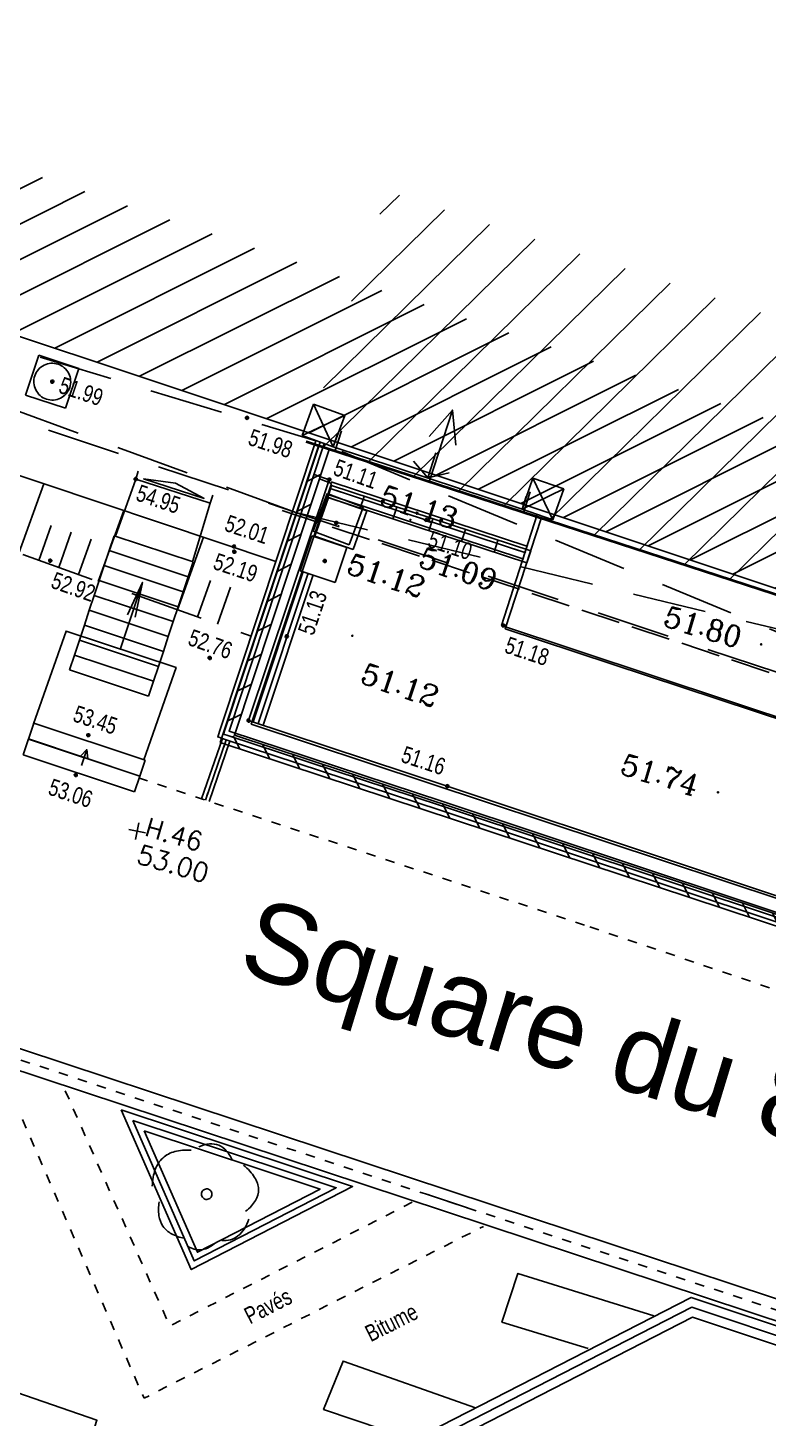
# Model space of a CAD drawing. Extents: x 661856 to 662117, y 6866905 to 6867165.
# Drawn here: x 662008.04 to 662022.1, y 6866940.68 to 6866967.09 of the extents above; entities that cross this region are included whole.
import ezdxf
from ezdxf.enums import TextEntityAlignment as Align

# ---------------------------------------------------------------- set-up
doc = ezdxf.new("R2010")
doc.units = 0
for name, pattern in [('CONTINU', [0]), ('DISCONTIN', [0.75, 0.5, -0.25]), ('JSI_TCO', [1, 0.5, 0.5]), ('JSI_TIC', [0.2, 0.08, 0.01, -0.1, 0.01]), ('JSI_TIL', [1.2, 0.6, 0.1, -0.4, 0.1]), ('JSI_TIL2', [1.2, 0.6, 0.1, -0.4, 0.1]), ('PARALLEL', [0]), ('USTATION2', [1, 0.75, -0.25])]:
    doc.linetypes.add(name, pattern=pattern)
doc.layers.get('0').update_dxf_attribs({"linetype": 'CONTINUOUS'})
for name, color, linetype in [('ACCES', 7, 'CONTINU'), ('ALTI', 140, 'CONTINUOUS'), ('BATI', 6, 'CONTINUOUS'), ('BATI_LEGER', 7, 'CONTINU'), ('BATI_PUBLIC', 7, 'CONTINU'), ('BORDURE', 7, 'CONTINU'), ('COTE_ALTI', 8, 'CONTINU'), ('COTE_DE_SEUIL', 8, 'CONTINU'), ('GENIE_CIVIL', 7, 'CONTINUOUS'), ('HACHURE', 7, 'CONTINUOUS'), ('LIMITE', 7, 'CONTINUOUS'), ('MUR', 7, 'CONTINU'), ('NUMEROS', 1, 'CONTINUOUS'), ('OBJASS', 22, 'CONTINUOUS'), ('OBJDIVERS', 104, 'CONTINUOUS'), ('OBJET_ASSAINIS', 5, 'CONTINU'), ('OUVRAGE_ART_DA', 7, 'CONTINU'), ('POINTS-POLYGO', 7, 'CONTINUOUS'), ('POLYGO', 240, 'CONTINUOUS'), ('TEXTE', 7, 'CONTINUOUS'), ('VEGETATION', 3, 'CONTINUOUS'), ('VOIRIE', 7, 'CONTINUOUS'), ('Z', 4, 'CONTINUOUS')]:
    doc.layers.add(name, color=color, linetype=linetype)
doc.styles.add('36-2', font='romans.shx', dxfattribs={"height": 0.36})
doc.styles.add('COMPLEX', font='COMPLEX')
doc.styles.add('ROMANS', font='romans.shx', dxfattribs={"width": 0.95, "oblique": 13.5, "height": 5})
doc.styles.get("Standard").update_dxf_attribs({"font": 'ARIALUNI.ttf', "height": 2})
doc.linetypes.add('JSI_MUA', pattern='A,0.0001,[130,jsi_form.shx,S=0.5,R=0,X=-0.125,Y=0],-0.75', length=0.7501)
doc.linetypes.add('JSI_MUD', pattern='A,0.0001,[130,jsi_form.shx,S=0.5,R=0,X=0.875,Y=0],-0.75', length=0.7501)
doc.linetypes.add('JSI_MUG', pattern='A,0.0001,[130,jsi_form.shx,S=0.5,R=0,X=-0.125,Y=0],-0.75', length=0.7501)
doc.linetypes.add('JSI_MUR', pattern='A,1e-06,-0.5,[130,jsi_form.shx,S=0.7,R=315,X=0.05,Y=0],-0.5', length=1.000001)

# ---------------------------------------------------------------- blocks, each defined once
blk = doc.blocks.new('*X94')
at = {"layer": 'BATI_PUBLIC', "color": 7, "linetype": 'CONTINU'}
for p, q in [((610654.173, 133468.915), (610654.54, 133469.282)), ((610653.651, 133467.261), (610655.4, 133469.01)), ((610653.129, 133465.607), (610656.26, 133468.739)), ((610653.135, 133464.482), (610657.12, 133468.467)), ((610653.994, 133464.211), (610657.979, 133468.195)), ((610654.854, 133463.939), (610658.839, 133467.924)), ((610655.714, 133463.667), (610659.699, 133467.652)), ((610656.574, 133463.396), (610660.558, 133467.38)), ((610657.434, 133463.124), (610661.418, 133467.109)), ((610658.293, 133462.853), (610662.278, 133466.837)), ((610659.153, 133462.581), (610663.138, 133466.565)), ((610660.013, 133462.309), (610663.997, 133466.294)), ((610660.873, 133462.038), (610664.857, 133466.022))]:
    blk.add_line(p, q, dxfattribs=at)
blk = doc.blocks.new('*X97')
at = {"layer": 'MUR', "color": 7, "linetype": 'CONTINU'}
for p, q in [((610653.099, 133463.967), (610652.83, 133463.83)), ((610652.915, 133463.396), (610652.645, 133463.259)), ((610652.73, 133462.825), (610652.461, 133462.688)), ((610652.546, 133462.254), (610652.277, 133462.117)), ((610652.362, 133461.683), (610652.093, 133461.546)), ((610652.178, 133461.112), (610651.908, 133460.975)), ((610651.993, 133460.541), (610651.724, 133460.404)), ((610651.809, 133459.97), (610651.54, 133459.833)), ((610651.625, 133459.399), (610651.356, 133459.262)), ((610651.472, 133458.985), (610651.598, 133458.739)), ((610652.031, 133458.825), (610652.169, 133458.556)), ((610652.603, 133458.642), (610652.741, 133458.373)), ((610653.174, 133458.459), (610653.312, 133458.19)), ((610653.745, 133458.275), (610653.883, 133458.006)), ((610654.317, 133458.092), (610654.455, 133457.823)), ((610654.888, 133457.909), (610655.026, 133457.64)), ((610655.459, 133457.726), (610655.597, 133457.457)), ((610656.031, 133457.542), (610656.169, 133457.273)), ((610656.602, 133457.359), (610656.74, 133457.09)), ((610657.173, 133457.176), (610657.311, 133456.907)), ((610657.745, 133456.993), (610657.883, 133456.724)), ((610658.316, 133456.809), (610658.454, 133456.54)), ((610658.887, 133456.626), (610659.025, 133456.357)), ((610659.459, 133456.443), (610659.597, 133456.174)), ((610660.03, 133456.26), (610660.168, 133455.991)), ((610660.601, 133456.076), (610660.739, 133455.808)), ((610661.173, 133455.893), (610661.311, 133455.624)), ((610661.744, 133455.71), (610661.882, 133455.441)), ((610662.315, 133455.527), (610662.453, 133455.258)), ((610662.887, 133455.343), (610663.025, 133455.075)), ((610663.458, 133455.16), (610663.596, 133454.891)), ((610664.029, 133454.977), (610664.167, 133454.708)), ((610664.601, 133454.794), (610664.739, 133454.525)), ((610665.172, 133454.61), (610665.31, 133454.342)), ((610665.743, 133454.427), (610665.881, 133454.158)), ((610666.315, 133454.244), (610666.453, 133453.975)), ((610666.886, 133454.061), (610667.024, 133453.792)), ((610667.457, 133453.877), (610667.595, 133453.609)), ((610668.029, 133453.694), (610668.167, 133453.425))]:
    blk.add_line(p, q, dxfattribs=at)
blk = doc.blocks.new('P20200')
for p, q in [((0, 0.497), (0, 0)), ((0.9987, 0.497), (0, 0.497)), ((0.1637, 0.0097), (0.1637, 0.497)), ((0.3274, 0.497), (0.3274, 0.0097)), ((0.4912, 0.497), (0.4912, 0.497)), ((0.4912, 0), (0.4912, 0.497)), ((0.6712, 0.497), (0.6712, 0.0097)), ((0.835, 0.0097), (0.835, 0.497)), ((0.9987, 0), (0.9987, 0.497)), ((0, 0), (0.9987, 0))]:
    blk.add_line(p, q)
blk = doc.blocks.new('P30500')
at = {"color": 0}
blk.add_circle((0, 0), 0.05, dxfattribs=at)
blk.add_attdef('COTE30500', text='', height=0.3).set_placement((-0.3, -0.15), align=Align.RIGHT)
blk = doc.blocks.new('P30300')
at = {"color": 0}
blk.add_circle((0, 0), 0.05, dxfattribs=at)
blk.add_attdef('COTE30300', (0.3, -0.6), '', height=0.3)
blk = doc.blocks.new('P30800')
at = {"color": 0}
blk.add_circle((0, 0), 0.05, dxfattribs=at)
blk.add_attdef('COTE30800', text='', height=0.3).set_placement((0, -0.6), align=Align.CENTER)
blk = doc.blocks.new('SU413')
at = {"color": 0, "linetype": 'CONTINUOUS'}
for points in [[(0.429, 1), (0.5, 1.75), (0.571, 1)], [(0.5, 0), (0.5, 1.75), (0.5, 0)], [(0, 0.5), (0, 0)], [(1, 0), (1, 0.5)]]:
    blk.add_lwpolyline(points, dxfattribs=at)
at = {"color": 0, "linetype": 'DISCONTIN'}
blk.add_lwpolyline([(0, 0), (1, 0)], dxfattribs=at)
blk = doc.blocks.new('P25000')
for p, q in [((0, 0.994), (0, 0)), ((0.999, 0.994), (0, 0.994)), ((0.999, 0), (0.999, 0.994)), ((0, 0), (0.999, 0))]:
    blk.add_line(p, q)
blk = doc.blocks.new('$B_200')
at = {"color": 0, "linetype": 'BYBLOCK', "flags": 128}
for points in [[(0, -0.5, -0.414214), (-0.5, 0, -0.414214), (0, 0.5)], [(0, -0.5, 0.414214), (0.5, 0, 0.414214), (0, 0.5)]]:
    blk.add_lwpolyline(points, format="xyb", dxfattribs=at)
blk = doc.blocks.new('$B_220')
at = {"color": 0, "linetype": 'BYBLOCK', "flags": 128}
for points in [[(0.297, 0.272, 0.039633), (0.273, 0.344, 0.053426), (0.241, 0.401, 0.147584), (0.154, 0.47, 0.071882), (0.099, 0.483, 0.058066), (0.036, 0.48, 0.043501), (-0.035, 0.463, 0.032041), (-0.113, 0.431)], [(-0.195, 0.351, 0.077685), (-0.303, 0.336, 0.115926), (-0.379, 0.292, 0.119307), (-0.426, 0.217, 0.082378), (-0.441, 0.113)], [(0.461, -0.046, 0.087593), (0.487, 0.033, 0.096392), (0.482, 0.113, 0.080457), (0.446, 0.192, 0.056881), (0.379, 0.272)], [(-0.441, 0.033, 0.03619), (-0.474, -0.044, 0.046233), (-0.492, -0.116, 0.121403), (-0.482, -0.245, 0.119181), (-0.41, -0.354, 0.044648), (-0.351, -0.401, 0.034835), (-0.277, -0.443)], [(0.379, -0.364, 0.076898), (0.431, -0.319, 0.090424), (0.461, -0.265, 0.083207), (0.472, -0.2, 0.062964), (0.461, -0.126)], [(-0.113, -0.443, 0.078382), (0.005, -0.498, 0.113914), (0.113, -0.503, 0.115194), (0.21, -0.458, 0.080222), (0.297, -0.364)]]:
    blk.add_lwpolyline(points, format="xyb", dxfattribs=at)
blk = doc.blocks.new('$Y_001')
at = {"color": 0, "linetype": 'BYBLOCK', "flags": 128}
for points in [[(-0.5, 0), (0.5, 0)], [(0, -0.5), (0, 0.5)]]:
    blk.add_lwpolyline(points, dxfattribs=at)
blk = doc.blocks.new('TCPOINT')
at = {"color": 0}
blk.add_point((0, 0), dxfattribs=at)
at = {"layer": 'NUMEROS', "style": '36-2'}
blk.add_attdef('MAT', (0.1, 0.1), '', height=0.36, dxfattribs=at)
at = {"layer": 'Z', "style": 'ROMANS'}
blk.add_attdef('ALT', text='', height=0.36, dxfattribs=at).set_placement((0.1, -0.1), align=Align.TOP_LEFT)
blk = doc.blocks.new('$B_001')
at = {"color": 0, "linetype": 'BYBLOCK', "flags": 128}
for points in [[(0, 0), (0, 1)], [(0, 1), (1, 1)], [(1, 0), (1, 1)], [(0, 0), (1, 0)]]:
    blk.add_lwpolyline(points, dxfattribs=at)
blk = doc.blocks.new('$B_020')
at = {"color": 0, "linetype": 'BYBLOCK', "flags": 128}
for points in [[(0, 0), (0, 1)], [(0, 1), (1, 1)], [(1, 0), (1, 1)], [(0, 0), (1, 0)]]:
    blk.add_lwpolyline(points, dxfattribs=at)
for points in [[(0.5, 0.0625, -0.4142136), (0.0625, 0.5, -0.4142136), (0.5, 0.9375)], [(0.5, 0.0625, 0.4142136), (0.9375, 0.5, 0.4142136), (0.5, 0.9375)]]:
    blk.add_lwpolyline(points, format="xyb", dxfattribs=at)
blk = doc.blocks.new('$B_030')
at = {"color": 0, "linetype": 'BYBLOCK', "flags": 128}
for points in [[(0, 0), (0, 1)], [(0, 1), (1, 1)], [(0, 1), (1, 0)], [(0, 0), (1, 1)], [(1, 0), (1, 1)], [(0, 0), (1, 0)]]:
    blk.add_lwpolyline(points, dxfattribs=at)
blk = doc.blocks.new('$B_028')
at = {"color": 0, "linetype": 'BYBLOCK', "flags": 128}
for points in [[(0, 0.5), (0, -0.5), (0.0938, -0.0625)], [(-0.5, -0.5), (-0.5, 0)], [(0.5, 0), (0.5, -0.5)], [(-0.0937, -0.0625), (0, -0.5)], [(-0.5, -0.5), (0.5, -0.5)]]:
    blk.add_lwpolyline(points, dxfattribs=at)
blk = doc.blocks.new('$B_027')
at = {"color": 0, "linetype": 'BYBLOCK', "flags": 128}
for points in [[(-0.5, -0.5), (0.5, -0.5), (0.5, -0.188)], [(-0.5, -0.5), (-0.5, -0.188)]]:
    blk.add_lwpolyline(points, dxfattribs=at)
blk.add_lwpolyline([(-0.406, -0.406), (0.406, -0.406), (0, -0.188)], close=True, dxfattribs=at)
blk = doc.blocks.new('$B_216')
at = {"color": 0, "linetype": 'BYBLOCK', "flags": 128}
for points in [[(-0.5, 0), (0, 0.5)], [(0, -0.5), (0, 0.5), (0.5, 0)]]:
    blk.add_lwpolyline(points, dxfattribs=at)
blk = doc.blocks.new('$B_210')
at = {"linetype": 'CONTINUOUS'}
blk.add_hatch(color=0, dxfattribs=at).paths.add_polyline_path([(0, -0.5, -1), (0, 0.5, -1)])
at = {"color": 0, "linetype": 'BYBLOCK', "flags": 128}
blk.add_lwpolyline([(0, -0.5, -1), (0, 0.5, -1)], format="xyb", close=True, dxfattribs=at)

msp = doc.modelspace()

# ---------------------------------------------------------------- hatches: boundary and pattern name
at = {"layer": 'HACHURE'}
h = msp.add_hatch(dxfattribs=at)
h.set_pattern_fill('_USER', color=256, scale=0.6, angle=26.5676, style=0, pattern_type=0)
h.set_pattern_definition([(26.56761368, (50261.49716, 6738626.0907), (-0.2683521585, 0.5366443133), [])])
edge = h.paths.add_edge_path()
edge.add_line((661932.568, 6866987.86), (661945.677, 6866983.487))
edge.add_line((661945.677, 6866983.487), (661946.665, 6866986.457))
edge.add_line((661946.665, 6866986.457), (661963.755, 6866980.758))
edge.add_line((661963.755, 6866980.758), (661963.244, 6866979.245))
edge.add_line((661963.244, 6866979.245), (661980.522, 6866973.462))
edge.add_line((661980.522, 6866973.462), (662010.428, 6866963.543))
edge.add_line((662010.428, 6866963.543), (662028.856, 6866957.401))
edge.add_line((662028.856, 6866957.401), (662030.123, 6866961.207))
edge.add_line((662030.123, 6866961.207), (662033.604, 6866971.712))
edge.add_line((661931.619, 6866985.015), (661947.576, 6866979.691))
edge.add_line((661947.576, 6866979.691), (661948.564, 6866982.662))
edge.add_line((661948.564, 6866982.662), (661959.95, 6866978.865))
edge.add_line((661959.95, 6866978.865), (661958.946, 6866975.891))
edge.add_line((661958.946, 6866975.891), (661961.96, 6866974.898))
edge.add_line((661961.96, 6866974.898), (661962.447, 6866976.348))
edge.add_line((661962.447, 6866976.348), (661979.574, 6866970.616))
edge.add_line((661979.574, 6866970.616), (662009.482, 6866960.696))
edge.add_line((662009.482, 6866960.696), (662030.755, 6866953.606))
edge.add_line((662030.755, 6866953.606), (662032.97, 6866960.261))
edge.add_line((662032.97, 6866960.261), (662036.452, 6866970.768))
edge.add_line((662036.452, 6866970.768), (662033.597, 6866971.692))
edge.add_line((661931.619, 6866985.015), (661932.568, 6866987.86))

# ---------------------------------------------------------------- linework, layer by layer
at = {"layer": 'BATI', "elevation": 57.333, "flags": 128}
msp.add_lwpolyline([(661931.619, 6866985.015), (661947.576, 6866979.691), (661948.564, 6866982.662), (661959.95, 6866978.865), (661958.946, 6866975.891), (661961.96, 6866974.898), (661962.447, 6866976.348), (661979.574, 6866970.616), (662009.482, 6866960.696), (662030.755, 6866953.606), (662032.97, 6866960.261), (662036.452, 6866970.768)], dxfattribs=at)
at = {"layer": 'BATI', "linetype": 'JSI_TIL2', "ltscale": 2, "elevation": 57.333, "flags": 128}
for points in [[(662013.13, 6866957.884), (661962.447, 6866976.348)], [(662034.1, 6866973.209), (662038.203, 6866971.781), (662031.551, 6866951.764), (662013.13, 6866957.884), (661978.876, 6866969.27), (661961.96, 6866974.898)], [(661961.96, 6866974.898), (662013.508, 6866959.245)], [(662031.551, 6866951.764), (662013.508, 6866959.245)], [(662013.13, 6866957.884), (662030.748, 6866953.62)]]:
    msp.add_lwpolyline(points, dxfattribs=at)
at = {"layer": 'BATI_LEGER', "color": 7, "linetype": 'USTATION2'}
msp.add_lwpolyline([(662038.284, 6866971.734), (662031.609, 6866951.693), (662012.863, 6866957.923)], dxfattribs=at)
at = {"layer": 'BATI_PUBLIC', "color": 7, "linetype": 'CONTINU', "const_width": 0.05}
msp.add_lwpolyline([(661957.151, 6867019.15), (661965.107, 6867042.65), (661969.045, 6867041.317), (661969.767, 6867043.45), (661972.676, 6867042.485), (661973.234, 6867044.186), (661977.083, 6867042.946), (661976.554, 6867041.277), (661979.416, 6867040.259), (661978.731, 6867038.169), (661982.647, 6867036.833), (661974.066, 6867011.068), (661975.832, 6867010.48), (661974.571, 6867006.668), (661972.797, 6867007.259), (661971.887, 6867004.525), (661973.497, 6867001.543), (661972.323, 6866998.095), (661969.418, 6866996.699), (661968.353, 6866993.476), (662036.575, 6866970.737), (662030.798, 6866953.544), (662013.322, 6866959.229)], dxfattribs=at)
at = {"layer": 'BORDURE', "linetype": 'JSI_MUG', "ltscale": 0.4}
msp.add_line((662016.013, 6866944.802, 109.997), (662015.633, 6866944.928, 110.001), dxfattribs=at)
at = {"layer": 'BORDURE', "linetype": 'JSI_MUD', "ltscale": 0.4}
msp.add_line((662016.392, 6866944.677, 109.994), (662016.013, 6866944.802, 109.997), dxfattribs=at)
at = {"layer": 'BORDURE', "linetype": 'JSI_TCO', "ltscale": 2, "elevation": 57.333, "flags": 128}
msp.add_lwpolyline([(662017.711, 6866957.847), (662017.037, 6866955.736), (662030.011, 6866951.431), (662031.275, 6866951.01, 0.397303), (662032.535, 6866951.6), (662037.702, 6866970.364), (662038.792, 6866974.671)], format="xyb", dxfattribs=at)
at = {"layer": 'BORDURE', "color": 7, "linetype": 'CONTINUOUS'}
for points in [[(662017.791, 6866957.771), (662017.107, 6866955.674), (662031.294, 6866950.987), (662032.101, 6866950.989), (662032.604, 6866951.62), (662037.76, 6866970.353), (662038.987, 6866974.666)], [(662028.944, 6866947.832), (662029.095, 6866948.291), (662012.281, 6866953.863), (662013.804, 6866958.432), (662013.58, 6866958.525)]]:
    msp.add_lwpolyline(points, dxfattribs=at)
at = {"layer": 'BORDURE', "linetype": 'JSI_TCO', "ltscale": 2, "elevation": 57.333, "flags": 128}
for points in [[(661981.165, 6866967.468), (661987.12, 6866965.514), (662001.712, 6866960.649), (662012.751, 6866956.953)], [(662029.019, 6866948.358), (662016.006, 6866952.687), (662012.23, 6866953.931), (662013.764, 6866958.506), (662013.48, 6866958.606)], [(662016.075, 6866944.992), (662003.851, 6866949.035), (661984.1, 6866955.611), (661975.474, 6866958.461)], [(662015.95, 6866944.612), (662003.725, 6866948.656), (661983.974, 6866955.231), (661975.349, 6866958.082)], [(662025.997, 6866941.712), (662016.075, 6866944.992)], [(662025.871, 6866941.333), (662015.95, 6866944.612)]]:
    msp.add_lwpolyline(points, dxfattribs=at)
at = {"layer": 'BORDURE', "linetype": 'JSI_TIC', "ltscale": 2, "elevation": 57.333, "flags": 128}
for points in [[(662016.013, 6866944.802), (662003.788, 6866948.846), (661984.037, 6866955.421), (661975.412, 6866958.272)], [(662025.934, 6866941.523), (662016.013, 6866944.802)]]:
    msp.add_lwpolyline(points, dxfattribs=at)
at = {"layer": 'GENIE_CIVIL', "linetype": 'JSI_TCO', "ltscale": 2, "elevation": 57.333, "flags": 128}
for points in [[(662009.705, 6866957.435), (662010.088, 6866958.518)], [(662011.168, 6866956.946), (662011.504, 6866958.062)], [(662010.244, 6866953.185), (662010.855, 6866954.938), (662008.764, 6866955.63), (662008.148, 6866953.867)], [(662019.932, 6866942.624), (662017.347, 6866943.432), (662017.043, 6866942.508), (662018.683, 6866942.005)], [(662016.541, 6866940.878), (662014.027, 6866941.767), (662013.656, 6866940.85), (662015.366, 6866940.273)], [(662007.301, 6866940.359), (662009.045, 6866939.689), (662009.351, 6866940.642), (662006.797, 6866941.525)]]:
    msp.add_lwpolyline(points, dxfattribs=at)
at = {"layer": 'LIMITE', "linetype": 'JSI_MUD', "ltscale": 0.17}
msp.add_line((662013.535, 6866959.057, 108.468), (662013.588, 6866959.218, 108.464), dxfattribs=at)
at = {"layer": 'LIMITE', "linetype": 'JSI_MUR', "ltscale": 0.17, "elevation": 57.333, "flags": 128}
msp.add_lwpolyline([(662028.891, 6866947.993), (662015.895, 6866952.312), (662011.834, 6866953.648), (662011.753, 6866953.675), (662011.779, 6866953.756), (662013.588, 6866959.218)], dxfattribs=at)
at = {"layer": 'LIMITE', "linetype": 'JSI_TCO', "ltscale": 2, "elevation": 57.333, "flags": 128}
for points in [[(662028.918, 6866948.074), (662015.922, 6866952.393), (662011.86, 6866953.729), (662013.669, 6866959.191)], [(662011.34, 6866952.442), (662011.736, 6866953.591)], [(662011.482, 6866952.393), (662011.878, 6866953.542)]]:
    msp.add_lwpolyline(points, dxfattribs=at)
at = {"layer": 'LIMITE', "linetype": 'JSI_MUR', "ltscale": 0.15, "elevation": 57.333, "flags": 128}
msp.add_lwpolyline([(662011.411, 6866952.417), (662011.807, 6866953.566)], dxfattribs=at)
at = {"layer": 'LIMITE', "linetype": 'JSI_MUD', "ltscale": 0.15, "elevation": 57.333, "flags": 128}
msp.add_lwpolyline([(662011.758, 6866953.425), (662011.807, 6866953.566)], dxfattribs=at)
at = {"layer": 'LIMITE', "linetype": 'JSI_MUG', "ltscale": 0.15, "elevation": 57.333, "flags": 128}
msp.add_lwpolyline([(662011.411, 6866952.417), (662011.46, 6866952.559)], dxfattribs=at)
at = {"layer": 'LIMITE', "linetype": 'JSI_TCO', "ltscale": 2, "elevation": 57.333, "flags": 128}
for points in [[(662009.813, 6866946.536), (662011.141, 6866943.504), (662014.206, 6866945.082)], [(662010.137, 6866937.595), (662030.42, 6866930.81), (662025.173, 6866941.466), (662020.637, 6866942.977)]]:
    msp.add_lwpolyline(points, close=True, dxfattribs=at)
at = {"layer": 'LIMITE', "linetype": 'JSI_MUR', "ltscale": 0.24, "elevation": 57.333, "flags": 128}
msp.add_lwpolyline([(662010.031, 6866946.337), (662011.2, 6866943.669), (662013.897, 6866945.058)], close=True, dxfattribs=at)
at = {"layer": 'LIMITE', "linetype": 'JSI_MUR', "ltscale": 0.35, "elevation": 57.333, "flags": 128}
msp.add_lwpolyline([(662010.587, 6866937.629), (662030.077, 6866931.109), (662025.048, 6866941.323), (662020.651, 6866942.788)], close=True, dxfattribs=at)
at = {"layer": 'LIMITE', "linetype": 'JSI_TCO', "ltscale": 2}
for points in [[(662028.864, 6866947.912, 110.166), (662015.868, 6866952.231, 108.59), (662011.807, 6866953.568, 108.593), (662011.645, 6866953.621, 108.593), (662011.699, 6866953.783, 108.593), (662013.508, 6866959.245, 108.464)], [(662010.249, 6866946.139, 110.097), (662011.259, 6866943.834, 110.114), (662013.588, 6866945.034, 110.067), (662010.249, 6866946.139, 110.097)], [(662011.037, 6866937.663, 110.124), (662029.735, 6866931.408, 109.961), (662024.924, 6866941.18, 109.965), (662020.666, 6866942.599, 109.981), (662011.037, 6866937.663, 110.124)]]:
    msp.add_polyline3d(points, dxfattribs=at)
at = {"layer": 'MUR', "color": 7, "linetype": 'PARALLEL'}
for points in [[(662028.938, 6866947.822), (662011.693, 6866953.516), (662013.562, 6866959.144)], [(662013.764, 6866959.076), (662011.963, 6866953.652), (662029.005, 6866948.025)]]:
    msp.add_lwpolyline(points, dxfattribs=at)
at = {"layer": 'MUR', "color": 7, "linetype": 'CONTINUOUS'}
msp.add_lwpolyline([(662013.562, 6866959.144), (662013.764, 6866959.076)], dxfattribs=at)
at = {"layer": 'OBJASS', "linetype": 'JSI_MUG', "ltscale": 0.25}
msp.add_line((662013.759, 6866958.347, 108.431), (662013.996, 6866958.269, 108.431), dxfattribs=at)
at = {"layer": 'OBJASS', "linetype": 'JSI_TCO', "ltscale": 2}
for p, q in [((662013.798, 6866958.466, 108.431), (662017.539, 6866957.235, 108.425)), ((662012.319, 6866953.906, 108.477), (662013.26, 6866956.741, 108.457))]:
    msp.add_line(p, q, dxfattribs=at)
at = {"layer": 'OBJASS', "linetype": 'JSI_MUD', "ltscale": 0.25}
msp.add_line((662017.262, 6866957.194, 108.426), (662017.5, 6866957.116, 108.425), dxfattribs=at)
at = {"layer": 'OBJASS', "linetype": 'JSI_MUD', "ltscale": 0.2}
msp.add_line((662013.291, 6866956.519, 108.459), (662013.354, 6866956.709, 108.457), dxfattribs=at)
at = {"layer": 'OBJASS', "linetype": 'JSI_MUG', "ltscale": 0.2}
msp.add_line((662012.414, 6866953.874, 108.477), (662012.477, 6866954.064, 108.476), dxfattribs=at)
at = {"layer": 'OBJASS', "linetype": 'JSI_TCO', "ltscale": 2, "elevation": 57.333, "flags": 128}
for points in [[(662013.719, 6866958.228), (662017.461, 6866956.997)], [(662012.509, 6866953.843), (662013.449, 6866956.678)]]:
    msp.add_lwpolyline(points, dxfattribs=at)
at = {"layer": 'OBJASS', "linetype": 'JSI_MUA', "ltscale": 0.25, "elevation": 57.333, "flags": 128}
msp.add_lwpolyline([(662013.759, 6866958.347), (662017.5, 6866957.116)], dxfattribs=at)
at = {"layer": 'OBJASS', "linetype": 'JSI_MUA', "ltscale": 0.2, "elevation": 57.333, "flags": 128}
msp.add_lwpolyline([(662012.414, 6866953.874), (662013.354, 6866956.709)], dxfattribs=at)
at = {"layer": 'VEGETATION', "linetype": 'JSI_TIL', "ltscale": 2, "elevation": 57.333, "flags": 128}
msp.add_lwpolyline([(661980.797, 6866966.089), (661994.065, 6866961.864), (662007.805, 6866957.132), (662012.279, 6866955.535)], dxfattribs=at)
at = {"layer": 'VEGETATION', "color": 3, "linetype": 'JSI_TCO', "ltscale": 2, "elevation": 57.333, "flags": 128}
for points in [[(662007.87, 6866957.109), (662008.341, 6866958.429)], [(662009.377, 6866956.571), (662009.859, 6866957.921)], [(662008.247, 6866956.974), (662008.484, 6866957.638)], [(662008.624, 6866956.84), (662008.862, 6866957.507)], [(662009, 6866956.705), (662009.24, 6866957.377)], [(662010.884, 6866956.033), (662011.376, 6866957.413)], [(662011.261, 6866955.899), (662011.508, 6866956.592)], [(662011.638, 6866955.764), (662011.886, 6866956.462)]]:
    msp.add_lwpolyline(points, dxfattribs=at)
at = {"layer": 'VOIRIE', "linetype": 'JSI_TIC', "ltscale": 2, "elevation": 57.333, "flags": 128}
for points in [[(662010.139, 6866952.841), (662018.716, 6866950.012)], [(662018.716, 6866950.012), (662029.83, 6866946.25)], [(662007.48, 6866947.398), (662010.246, 6866941.062), (662016.695, 6866944.326)], [(662015.338, 6866944.782), (662010.734, 6866942.433), (662008.703, 6866947.001)]]:
    msp.add_lwpolyline(points, dxfattribs=at)

# ---------------------------------------------------------------- block references
at = {"layer": 'ACCES', "color": 7, "linetype": 'CONTINU', "xscale": 3.771273999974902, "yscale": 0.8204569997373388, "rotation": 342.0753627127853}
msp.add_blockref('SU413', (662013.867, 6866959.043), dxfattribs=at)
at = {"layer": 'ALTI', "linetype": 'CONTINUOUS'}
for p, xscale, yscale, rotation in [((662008.501, 6866960.367, 57.333), 0.0600000001159625, 0.0600000001159625, 341.585011930108), ((662012.201, 6866959.681, 57.333), 0.060000000179423, 0.060000000179423, 341.5676129944874), ((662010.088, 6866958.518, 57.333), 0.0600000000439502, 0.0600000000439502, 70.47969602951413), ((662013.764, 6866958.506, 57.333), 0.0599999999202095, 0.0599999999202095, 160.4995698983763), ((662013.899, 6866957.687, 57.333), 0.0600000001268588, 0.0600000001268588, 341.6212927686287), ((662015.61, 6866957.743, 57.333), 0.0599999999052124, 0.0599999999052124, 341.7860427092557), ((662011.952, 6866957.237, 57.333), 0.0600000000229884, 0.0600000000229884, 341.4865079812818), ((662011.961, 6866957.138, 57.333), 0.0600000000229884, 0.0600000000229884, 341.4865079812818), ((662008.465, 6866956.967, 57.333), 0.0600000000945623, 0.0600000000945623, 340.3627056396207), ((662013.678, 6866956.964, 57.333), 0.0600000004517038, 0.0600000004517038, 71.64268242732902), ((662017.072, 6866955.736, 57.333), 0.0600000000518332, 0.0600000000518332, 341.6437425493979), ((662012.958, 6866955.53, 57.333), 0.0600000004517038, 0.0600000004517038, 71.64268242732902), ((662011.492, 6866955.121, 57.333), 0.0600000000945623, 0.0600000000945623, 340.3627056396207), ((662012.23, 6866953.931, 57.333), 0.0599999996873169, 0.0599999996873169, 71.46141329617146), ((662009.187, 6866953.653, 57.333), 0.0599999997222588, 0.0599999997222588, 250.7172257229516), ((662008.948, 6866952.896, 57.333), 0.0599999998999227, 0.0599999998999227, 341.6187211421187), ((662016.006, 6866952.687, 57.333), 0.0599999999780287, 0.0599999999780287, 161.7635317647054)]:
    msp.add_blockref('$B_210', p, dxfattribs=dict(at, xscale=xscale, yscale=yscale, rotation=rotation))
at = {"layer": 'BATI', "linetype": 'CONTINUOUS'}
for name, p, xscale, yscale, rotation in [('$B_001', (662009.582, 6866957.158, 57.333), 1.580926187584436, 0.2985000003919577, 341.6306994375333), ('$B_001', (662009.488, 6866956.875, 57.333), 1.580926187584436, 0.2985000003919577, 341.6306994375333), ('$B_001', (662009.394, 6866956.592, 57.333), 1.580926187584436, 0.2985000003919577, 341.6306994375333), ('$B_001', (662009.3, 6866956.309, 57.333), 1.580926187584436, 0.2985000003919577, 341.6306994375333), ('$B_216', (662010.003, 6866955.918, 57.333), 0.1499999999704256, 1.343199999619885, 341.6306997516148), ('$B_001', (662009.206, 6866956.025, 57.333), 1.580926187473952, 0.2985000003919577, 341.6306994362037), ('$B_001', (662009.112, 6866955.742, 57.333), 1.580926187473952, 0.2985000003919577, 341.6306994362037), ('$B_001', (662009.018, 6866955.459, 57.333), 1.580926187584436, 0.2985000003919577, 341.6306994375333), ('$B_001', (662008.924, 6866955.175, 57.333), 1.580926187584436, 0.2985000003919577, 341.6306994375333), ('$B_001', (662008.83, 6866954.892, 57.333), 1.580926187584436, 0.2985000003919577, 341.6306994375333), ('$B_001', (662008.05, 6866953.581, 57.333), 2.230197345643445, 0.315600000307981, 341.6153446362612), ('$B_001', (662007.95, 6866953.282, 57.333), 2.230197345643445, 0.315600000307981, 341.6153446362612), ('$B_216', (662009.108, 6866953.23, 57.333), 0.1499999999400991, 0.315600000307981, 341.6153449118787)]:
    msp.add_blockref(name, p, dxfattribs=dict(at, xscale=xscale, yscale=yscale, rotation=rotation))
at = {"layer": 'BATI_PUBLIC', "color": 7, "linetype": 'CONTINU', "rotation": 359.5109627095217}
msp.add_blockref('*X94', (50243.611, 6738711.553), dxfattribs=at)
at = {"layer": 'COTE_ALTI', "color": 8}
ref = msp.add_blockref('P30300', (662015.305, 6866957.745, 51.09), dxfattribs=dict(at, xscale=0.1999999999630791, yscale=0.1999999999630791, rotation=341.5109655832211))
ref.add_attrib('COTE30300', '51.09', (662015.431, 6866956.86, 51.09), dxfattribs={"color": 8, "height": 0.4, "rotation": 341.511, "style": 'COMPLEX'})
ref = msp.add_blockref('P30300', (662013.941, 6866957.621, 51.115), dxfattribs=dict(at, xscale=0.1999999999630791, yscale=0.1999999999630791, rotation=341.5109655832211))
ref.add_attrib('COTE30300', '51.12', (662014.067, 6866956.736, 51.115), dxfattribs={"color": 8, "height": 0.4, "rotation": 341.511, "style": 'COMPLEX'})
ref = msp.add_blockref('P30500', (662021.968, 6866955.379, 51.804), dxfattribs=dict(at, xscale=0.2000000000932818, yscale=0.2000000000932818, rotation=343.3109654157499))
ref.add_attrib('COTE30500', '51.80', dxfattribs={"color": 8, "height": 0.4, "rotation": 343.311, "style": 'COMPLEX'}).set_placement((662021.528, 6866955.302, 51.804), align=Align.RIGHT)
ref = msp.add_blockref('P30300', (662014.202, 6866955.541, 51.121), dxfattribs=dict(at, xscale=0.1999999999630791, yscale=0.1999999999630791, rotation=341.5109655832211))
ref.add_attrib('COTE30300', '51.12', (662014.328, 6866954.655, 51.121), dxfattribs={"color": 8, "height": 0.4, "rotation": 341.511, "style": 'COMPLEX'})
ref = msp.add_blockref('P30500', (662021.149, 6866952.569, 51.742), dxfattribs=dict(at, xscale=0.2000000000932818, yscale=0.2000000000932818, rotation=343.3109654157499))
ref.add_attrib('COTE30500', '51.74', dxfattribs={"color": 8, "height": 0.4, "rotation": 343.311, "style": 'COMPLEX'}).set_placement((662020.709, 6866952.493, 51.742), align=Align.RIGHT)
at = {"layer": 'COTE_DE_SEUIL', "color": 8}
ref = msp.add_blockref('P30800', (662015.661, 6866958.555, 51.13), dxfattribs=dict(at, xscale=0.1999999999630791, yscale=0.1999999999630791, rotation=341.5109655832211))
ref.add_attrib('COTE30800', '51.13', dxfattribs={"color": 8, "height": 0.4, "rotation": 341.511, "style": 'COMPLEX'}).set_placement((662015.407, 6866957.797, 51.13), align=Align.CENTER)
at = {"layer": 'LIMITE', "linetype": 'CONTINUOUS'}
for name, p, xscale, yscale, rotation in [('$B_030', (662013.25, 6866959.347, 57.333), 0.6292048393464659, 0.6291999996513022, 339.9061808786625), ('$B_028', (662015.712, 6866958.776, 57.333), 3.775722390617253, 0.5000000000742785, 341.7400109722802), ('$B_027', (662010.873, 6866958.527, 57.333), 1.48715745646247, 0.5000000000742785, 342.1440252689507), ('$B_030', (662017.427, 6866957.947, 57.333), 0.6209510770420673, 0.6210000002579531, 340.8272428792662)]:
    msp.add_blockref(name, p, dxfattribs=dict(at, xscale=xscale, yscale=yscale, rotation=rotation))
at = {"layer": 'MUR', "color": 7, "linetype": 'CONTINU', "rotation": 359.5109627095217}
msp.add_blockref('*X97', (50243.611, 6738711.553), dxfattribs=at)
at = {"layer": 'OBJASS', "linetype": 'CONTINUOUS', "xscale": 0.7999605615182687, "yscale": 0.7999999995604627, "rotation": 341.5868359626661}
msp.add_blockref('$B_020', (662007.996, 6866960.114, 57.333), dxfattribs=at)
at = {"layer": 'OBJDIVERS', "linetype": 'CONTINUOUS'}
for p, xscale, yscale, rotation in [((662014.142, 6866957.269, 57.333), 0.765564432051787, 0.7312000004453417, 69.49813289085941), ((662013.877, 6866956.554, 57.333), 0.7000031789355714, 0.6999999997310831, 71.64051942665483)]:
    msp.add_blockref('$B_001', p, dxfattribs=dict(at, xscale=xscale, yscale=yscale, rotation=rotation))
at = {"layer": 'OBJET_ASSAINIS', "color": 5, "linetype": 'CONTINU', "xscale": 3.983880000090455, "yscale": 0.4859027000581824, "rotation": 161.8446627062231}
msp.add_blockref('P20200', (662017.59, 6866957.155), dxfattribs=at)
at = {"layer": 'OUVRAGE_ART_DA', "color": 7, "linetype": 'CONTINU', "xscale": 0.7763537000023694, "yscale": 0.7763537000023694, "rotation": 70.72599271091894}
msp.add_blockref('P25000', (662014.22, 6866957.18), dxfattribs=at)
at = {"layer": 'POINTS-POLYGO'}
ref = msp.add_blockref('TCPOINT', (662010.114, 6866951.832, 57.333), dxfattribs=dict(at, rotation=359.518964722964))
ref.add_attrib('MAT', 'H.46', (662010.231, 6866951.75, 57.333), dxfattribs={"layer": 'NUMEROS', "height": 0.36, "rotation": 343.8614, "style": '36-2'})
ref.add_attrib('ALT', '53.00', dxfattribs={"layer": 'Z', "height": 0.36, "rotation": 343.8614, "style": 'ROMANS'}).set_placement((662010.181, 6866951.577, 57.333), align=Align.TOP_LEFT)
at = {"layer": 'POLYGO', "linetype": 'CONTINUOUS', "xscale": 0.3200000000209822, "yscale": 0.3200000000209822, "zscale": 0.3200000000209822, "rotation": 348.0799646896258}
msp.add_blockref('$Y_001', (662010.114, 6866951.832, 110.334), dxfattribs=at)
at = {"layer": 'VEGETATION', "linetype": 'CONTINUOUS'}
for name, xscale, yscale, rotation in [('$B_220', 2.000000000305611, 2.000000000305611, 293.669517919281), ('$B_200', 0.2000000001439004, 0.2000000001439004, 293.6695179268968)]:
    msp.add_blockref(name, (662011.436, 6866944.937, 57.333), dxfattribs=dict(at, xscale=xscale, yscale=yscale, rotation=rotation))

# ---------------------------------------------------------------- texts
msp.add_text('Square du 8 Mai 1945', height=1.5, rotation=343.051).set_placement((662011.983, 6866949.168, 57.333))
at = {"layer": 'ALTI', "linetype": 'CONTINUOUS', "width": 0.75}
msp.add_text('51.99', height=0.32, rotation=341.585, dxfattribs=at).set_placement((662008.653, 6866960.316, 57.333), align=Align.MIDDLE_LEFT)
for s, rotation, p in [('51.98', 341.5676, (662012.302, 6866959.479, 57.333)), ('54.95', 341.6187, (662010.171, 6866958.422, 57.333)), ('51.10', 341.786, (662015.712, 6866957.541, 57.333)), ('52.19', 341.4865, (662011.638, 6866957.121, 57.333)), ('52.92', 340.3627, (662008.562, 6866956.763, 57.333)), ('51.13', 71.6427, (662013.16, 6866955.632, 57.333)), ('52.76', 340.3627, (662011.165, 6866955.676, 57.333)), ('51.18', 341.6437, (662017.174, 6866955.533, 57.333)), ('53.06', 341.6187, (662008.504, 6866952.837, 57.333))]:
    msp.add_text(s, height=0.32, rotation=rotation, dxfattribs=at).set_placement(p, align=Align.TOP_LEFT)
msp.add_text('51.11', height=0.32, rotation=340.4996, dxfattribs=at).set_placement((662014.663, 6866958.474, 57.333), align=Align.MIDDLE_RIGHT)
msp.add_text('52.01', height=0.32, rotation=341.4865, dxfattribs=at).set_placement((662011.753, 6866957.543, 57.333))
for s, rotation, p in [('53.45', 341.6187, (662009.669, 6866953.66, 57.333)), ('51.16', 341.7635, (662015.904, 6866952.889, 57.333))]:
    msp.add_text(s, height=0.32, rotation=rotation, dxfattribs=at).set_placement(p, align=Align.RIGHT)
at = {"layer": 'TEXTE', "linetype": 'CONTINUOUS', "width": 0.75}
for s, p in [('Pavés', (662012.6, 6866942.815, 57.333)), ('Bitume', (662014.946, 6866942.501, 57.333))]:
    msp.add_text(s, height=0.32, rotation=26.8394, dxfattribs=at).set_placement(p, align=Align.MIDDLE_CENTER)

doc.saveas('drawing.dxf')
